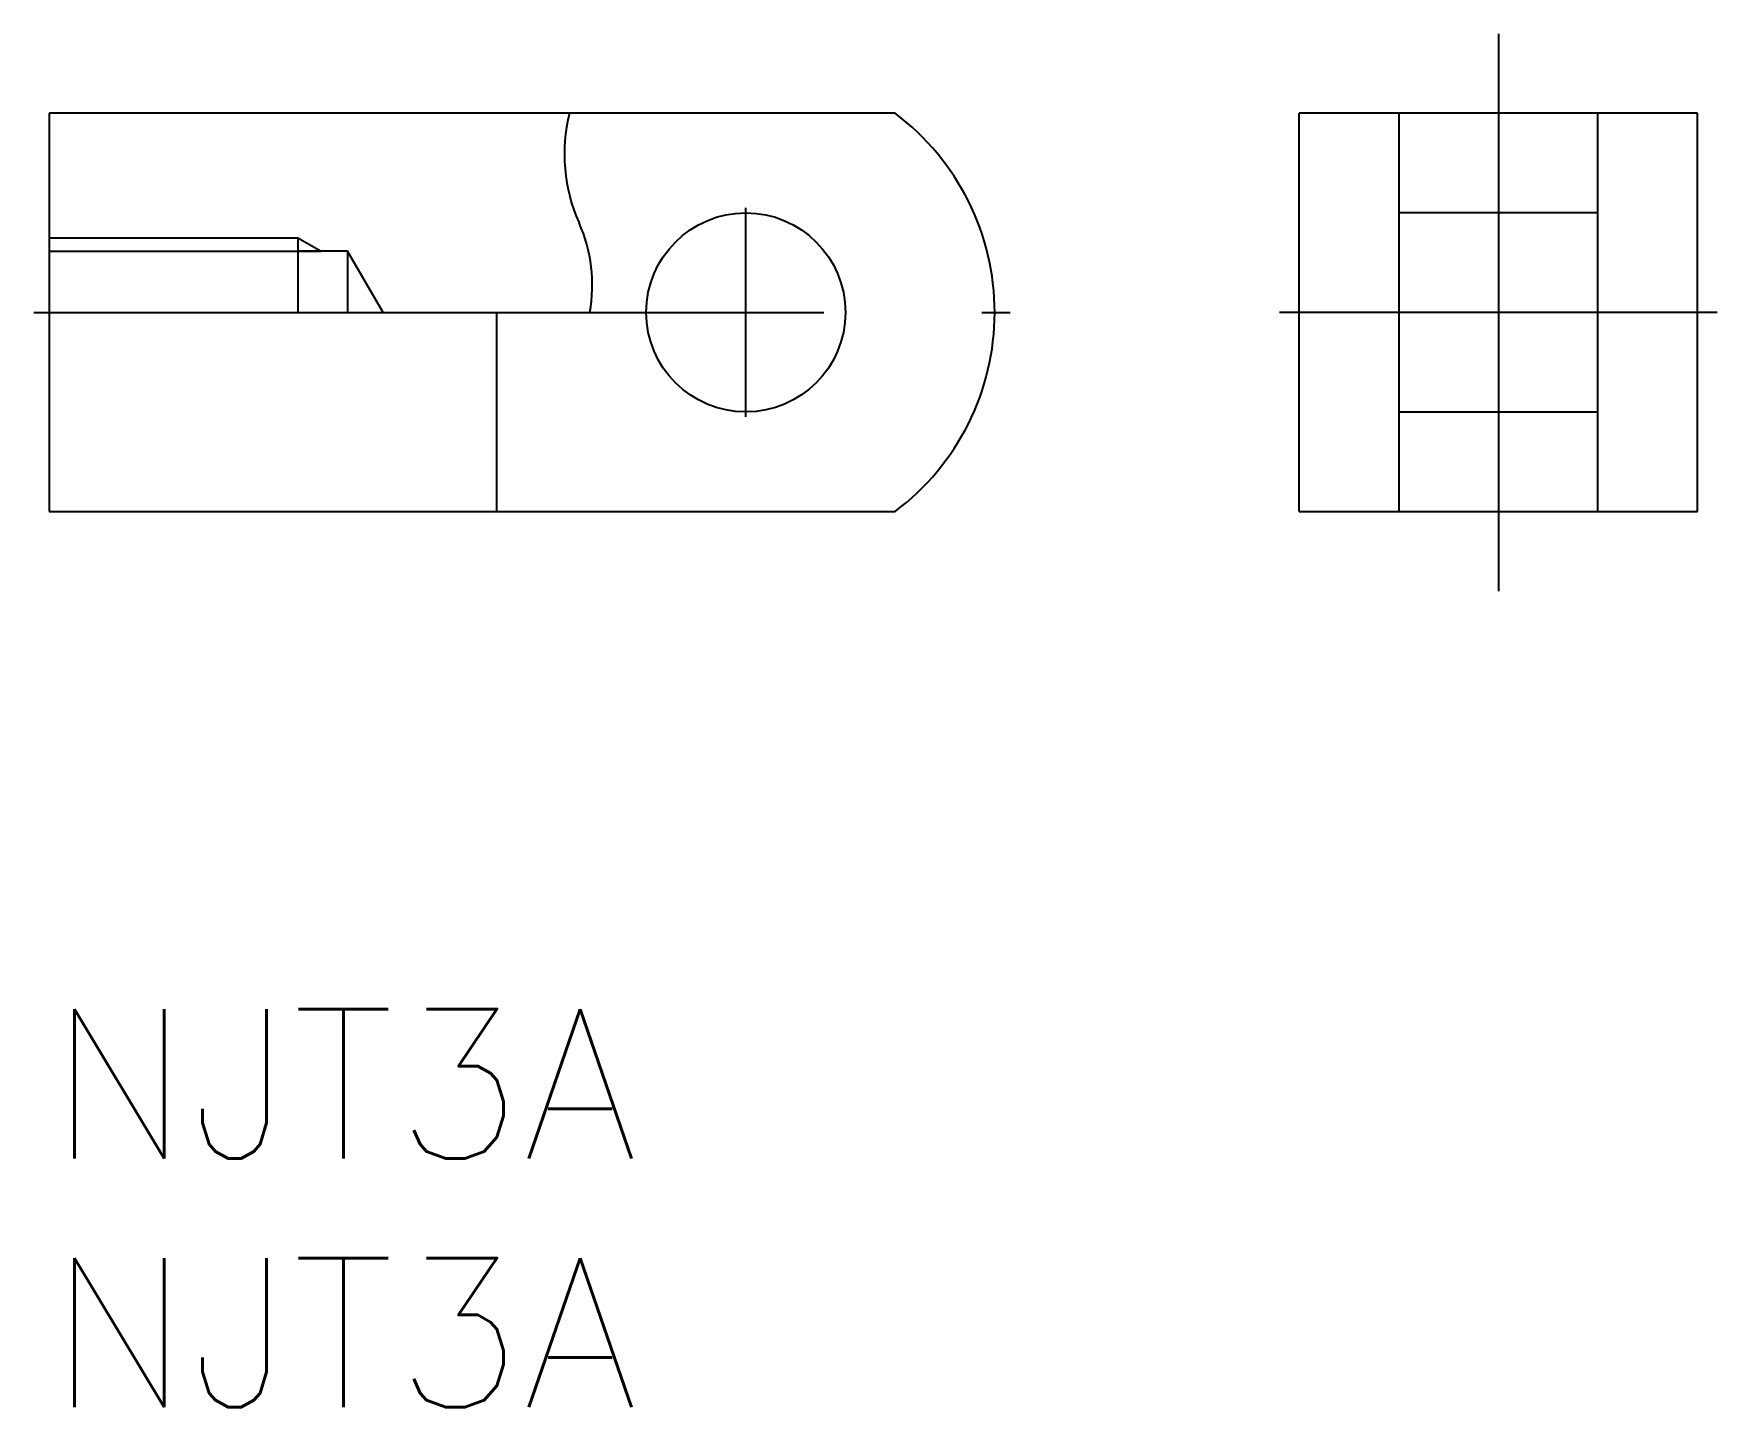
# Model space of a CAD drawing. Extents: x -0.3 to 33.5, y -8 to 19.6.
import ezdxf

# ---------------------------------------------------------------- set-up
doc = ezdxf.new("R2010")
doc.units = 0
doc.header["$LTSCALE"] = 0.5
doc.linetypes.add('CENTER', pattern=[50.8, 31.75, -6.35, 6.35, -6.35])
doc.linetypes.add('DASHED', pattern=[19.05, 12.7, -6.35])
doc.layers.get('0').update_dxf_attribs({"linetype": 'CONTINUOUS'})
for name, color, linetype in [('MSM_CENTER', 1, 'CENTER'), ('MSM_CONTINUOUS', 7, 'CONTINUOUS'), ('MSM_DASHED', 4, 'DASHED'), ('MSM_NARROW', 5, 'CONTINUOUS'), ('MSM_PART_NUMBER', 7, 'CONTINUOUS')]:
    doc.layers.add(name, color=color, linetype=linetype)
doc.styles.get("Standard").update_dxf_attribs({"font": 'txt.shx', "height": 3, "bigfont": 'bigfont.shx'})

# ---------------------------------------------------------------- blocks, each defined once
blk = doc.blocks.new('*U2')
at = {"layer": 'MSM_PART_NUMBER'}
blk.add_text('NJT3A', height=3, dxfattribs=at).set_placement((0, -3))
blk = doc.blocks.new('*U3')
at = {"layer": 'MSM_PART_NUMBER'}
blk.add_text('NJT3A', height=3, dxfattribs=at).set_placement((0, -8))

msp = doc.modelspace()

# ---------------------------------------------------------------- linework, layer by layer
at = {"color": 7, "linetype": 'CONTINUOUS'}
msp.add_line((6, 15.229), (5, 15.229), dxfattribs=at)
at = {"layer": 'MSM_CENTER'}
for p, q in [((29.12, 19.6), (29.12, 8.4)), ((14, 11.9), (14, 16.1)), ((-0.309, 14), (19.309, 14)), ((33.52, 14), (24.72, 14))]:
    msp.add_line(p, q, dxfattribs=at)
at = {"layer": 'MSM_CONTINUOUS'}
for p, q in [((17, 18), (0, 18)), ((0, 18), (0, 10)), ((33.12, 18), (25.12, 18)), ((25.12, 10), (25.12, 18)), ((27.12, 18), (27.12, 10)), ((31.12, 10), (31.12, 18)), ((33.12, 10), (33.12, 18)), ((0, 15.229), (5.469, 15.229)), ((5, 15.5), (5, 14)), ((6, 15.229), (6, 14)), ((6.71, 14), (6, 15.229)), ((9, 10), (9, 14)), ((0, 10), (17, 10)), ((25.12, 10), (33.12, 10))]:
    msp.add_line(p, q, dxfattribs=at)
msp.add_circle((14, 14), 2, dxfattribs=at)
msp.add_arc((14, 14), 5, 306.8699, 53.1301, dxfattribs=at)
at = {"layer": 'MSM_DASHED'}
for p, q in [((31.12, 16), (27.12, 16)), ((27.12, 12), (31.12, 12))]:
    msp.add_line(p, q, dxfattribs=at)
at = {"layer": 'MSM_NARROW'}
for p, q in [((0, 15.5), (5, 15.5)), ((5, 15.5), (5.469, 15.229))]:
    msp.add_line(p, q, dxfattribs=at)
for centre, radius, start, end in [((13.739, 17.18), 3.385, 165.9803, 204.0638), ((7.855, 14.552), 3.06, 349.6054, 24.0638)]:
    msp.add_arc(centre, radius, start, end, dxfattribs=at)

# ---------------------------------------------------------------- block references
at = {"layer": 'MSM_CONTINUOUS'}
for name in ['*U2', '*U3']:
    msp.add_blockref(name, (0, 0), dxfattribs=at)

doc.saveas('drawing.dxf')
